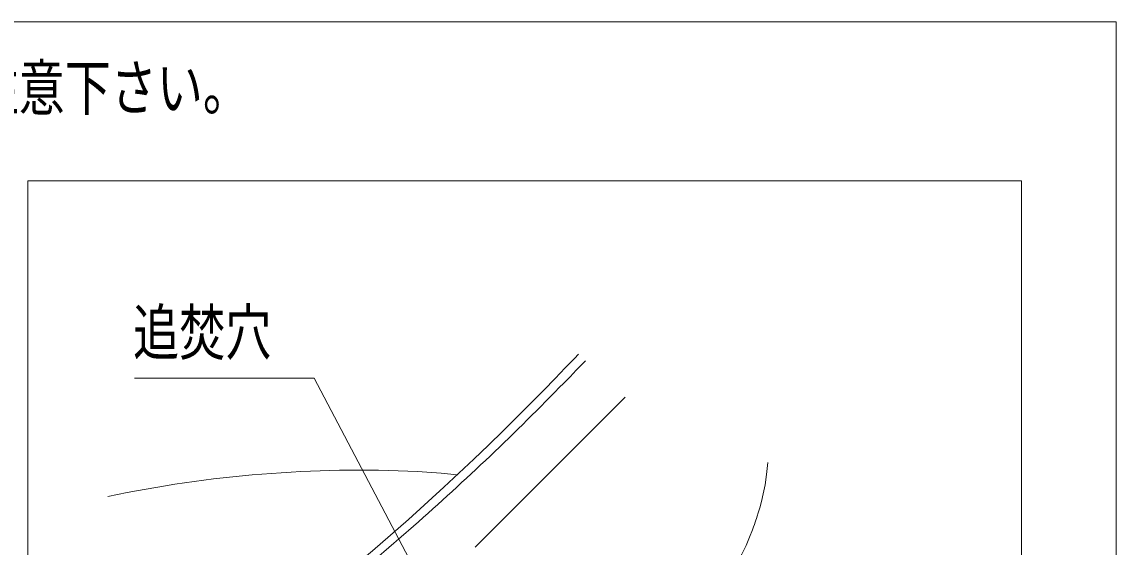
# Model space of a CAD drawing. Units: millimetres on the paper. Extents: x -305 to 305, y -152 to 152.
# Drawn here: x 44.27 to 90.95, y -77.81 to -55.42 of the extents above; entities that cross this region are included whole.
import ezdxf
from ezdxf.enums import TextEntityAlignment as Align

# ---------------------------------------------------------------- set-up
doc = ezdxf.new("R2010")
doc.units = ezdxf.units.MM
doc.layers.add('0-1_RV', color=7, linetype='Continuous', lineweight=9)
doc.styles.add('ＭＳ ゴシック', font='')
doc.styles.get('ＭＳ ゴシック').set_extended_font_data('MS Gothic')

msp = doc.modelspace()

# ---------------------------------------------------------------- linework, layer by layer
at = {"layer": '0-1_RV'}
for p, q in [((-5.719, -55.418), (90.948, -55.418)), ((90.948, -55.418), (90.948, -107.472)), ((44.524, -62.197), (44.524, -105.058)), ((44.524, -62.197), (86.91, -62.197)), ((44.524, -62.197), (86.91, -62.197)), ((86.91, -62.197), (86.91, -105.058)), ((63.607, -77.812), (70.005, -71.412))]:
    msp.add_line(p, q, dxfattribs=at)
for points in [[(68.017, -69.581), (67.842, -69.765), (67.451, -70.172), (67.014, -70.623), (66.531, -71.118), (66, -71.658), (65.419, -72.239), (64.8, -72.852), (64.174, -73.463), (63.544, -74.067), (62.911, -74.665), (62.273, -75.257), (60.757, -76.629), (59.22, -77.964), (57.219, -79.631), (55.2, -81.25), (53.165, -82.837), (51.079, -84.421), (49.732, -85.409), (48.978, -85.927)], [(68.314, -69.869), (68.116, -70.072), (67.918, -70.274)], [(67.918, -70.274), (67.654, -70.545), (67.389, -70.815)], [(49.074, -70.605), (56.734, -70.605), (62.955, -82.419)], [(74.449, -79.073), (74.494, -78.999), (74.76, -78.539), (74.979, -78.12), (75.161, -77.737), (75.313, -77.386), (75.437, -77.072), (75.481, -76.952), (75.52, -76.843), (75.554, -76.745), (75.583, -76.66), (75.609, -76.586), (75.64, -76.491), (75.683, -76.355), (75.747, -76.143), (75.82, -75.873), (75.897, -75.544), (75.972, -75.157), (76.037, -74.71), (76.084, -74.204)], [(62.833, -74.737), (62.153, -74.655), (61.147, -74.585)], [(60.974, -76.917), (59.394, -78.278), (57.772, -79.622), (56.117, -80.95), (53.592, -82.92), (49.655, -85.889)]]:
    msp.add_lwpolyline(points, dxfattribs=at)
for centre, radius, start, end in [((-14.589, 8.94), 114.374, 311.35111, 315.78742), ((58.729, -126.995), 52.465, 87.3583, 101.8667)]:
    msp.add_arc(centre, radius, start, end, dxfattribs=at)

# ---------------------------------------------------------------- texts
at = {"layer": '0-1_RV', "style": 'ＭＳ ゴシック', "width": 0.75}
for s, p in [('※水受けトレイは浴槽長編側にしか付きません。ご注意下さい。', (-3.034, -59.759)), ('追焚穴', (49.014, -70.19))]:
    msp.add_text(s, height=1.921, dxfattribs=at).set_placement(p, align=Align.BOTTOM_LEFT)

doc.saveas('drawing.dxf')
